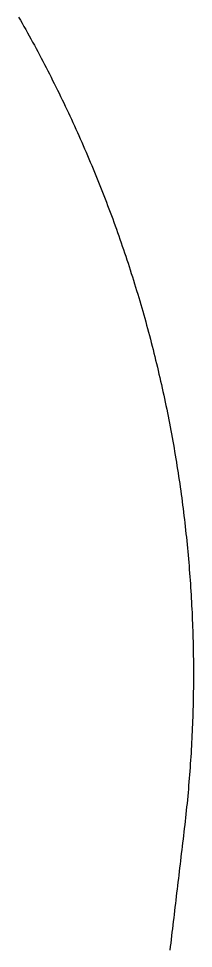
# Model space of a CAD drawing. Header units: metres. Extents: x 457876 to 584660, y 126427 to 241224.
# Drawn here: x 575453 to 576661, y 207497 to 213917 of the extents above; entities that cross this region are included whole.
import ezdxf

# ---------------------------------------------------------------- set-up
doc = ezdxf.new("R2010")
doc.units = ezdxf.units.M
for name, color, linetype in [('AT_GRADE', 3, 'CONTINUOUS'), ('CUTTING', 34, 'CONTINUOUS'), ('EMBANKMENT', 42, 'CONTINUOUS'), ('GROUND_CL', 8, 'CONTINUOUS'), ('RAIL_CL', 1, 'CONTINUOUS')]:
    doc.layers.add(name, color=color, linetype=linetype)

msp = doc.modelspace()

# ---------------------------------------------------------------- linework, layer by layer
at = {"layer": 'AT_GRADE'}
for points in [[(576193.322, 212275.742, 43.301), (576201.162, 212252.166, 43.235), (576208.926, 212228.564, 43.168), (576216.619, 212204.94, 43.101), (576224.25, 212181.295, 43.033), (576231.809, 212157.626, 42.966), (576239.357, 212133.954, 42.898), (576246.754, 212110.234, 42.829), (576254.143, 212086.511, 42.761), (576261.456, 212062.764, 42.692), (576268.707, 212038.998, 42.623), (576275.889, 212015.211, 42.554), (576282.997, 211991.401, 42.484), (576290.047, 211967.574, 42.414), (576297.007, 211943.72, 42.344), (576303.962, 211919.865, 42.274), (576310.825, 211895.982, 42.203), (576317.595, 211872.073, 42.132), (576324.305, 211848.146, 42.061), (576330.968, 211824.206, 41.99), (576337.568, 211800.248, 41.918), (576344.084, 211776.267, 41.847), (576350.551, 211752.273, 41.775), (576356.965, 211728.264, 41.703), (576363.287, 211704.23, 41.631), (576369.554, 211680.181, 41.558), (576375.773, 211656.12, 41.486), (576381.922, 211632.041, 41.413), (576387.979, 211607.937, 41.341), (576393.961, 211583.815, 41.268), (576399.936, 211559.691, 41.195), (576405.81, 211535.541, 41.122), (576411.586, 211511.368, 41.048), (576417.311, 211487.182, 40.975), (576422.987, 211462.985, 40.902), (576428.616, 211438.777, 40.828), (576434.183, 211414.554, 40.755), (576439.657, 211390.309, 40.681), (576445.04, 211366.045, 40.607), (576450.419, 211341.779, 40.534), (576455.661, 211317.483, 40.46), (576460.88, 211293.183, 40.386), (576466.034, 211268.868, 40.313), (576471.12, 211244.538, 40.239), (576476.144, 211220.196, 40.165), (576481.082, 211195.836, 40.092), (576485.972, 211171.466, 40.018), (576490.757, 211147.075, 39.945), (576495.494, 211122.674, 39.871), (576500.184, 211098.264, 39.798), (576504.796, 211073.839, 39.725), (576509.338, 211049.401, 39.651), (576513.832, 211024.954, 39.578), (576518.272, 211000.496, 39.505), (576522.621, 210976.022, 39.432), (576526.915, 210951.539, 39.359), (576531.114, 210927.038, 39.287), (576535.26, 210902.528, 39.214), (576539.327, 210878.005, 39.142), (576543.327, 210853.471, 39.07), (576547.279, 210828.928, 38.998), (576551.174, 210804.377, 38.926), (576554.978, 210779.811, 38.855), (576558.727, 210755.236, 38.783), (576562.384, 210730.647, 38.712), (576565.986, 210706.05, 38.642), (576569.541, 210681.445, 38.571), (576573.025, 210656.831, 38.501), (576576.433, 210632.205, 38.431), (576579.784, 210607.571, 38.361), (576583.046, 210582.925, 38.291), (576586.254, 210558.272, 38.222), (576589.411, 210533.612, 38.153), (576592.484, 210508.941, 38.085), (576595.494, 210484.263, 38.017), (576598.433, 210459.575, 37.949), (576601.298, 210434.878, 37.882), (576604.106, 210410.175, 37.815), (576606.821, 210385.461, 37.748), (576609.484, 210360.741, 37.682), (576612.099, 210336.016, 37.616), (576614.627, 210311.281, 37.55), (576617.095, 210286.54, 37.485), (576619.515, 210261.794, 37.421), (576621.852, 210237.04, 37.356), (576624.082, 210212.276, 37.293), (576626.306, 210187.511, 37.229), (576628.424, 210162.737, 37.167), (576630.494, 210137.958, 37.104), (576632.478, 210113.172, 37.043), (576634.402, 210088.381, 36.981)], [(576644.535, 209939.527, 36.625), (576645.974, 209914.701, 36.567), (576647.353, 209889.872, 36.51), (576648.685, 209865.039, 36.454), (576649.952, 209840.203, 36.399), (576651.137, 209815.362, 36.343), (576652.271, 209790.519, 36.289), (576653.301, 209765.671, 36.235), (576654.281, 209740.821, 36.182), (576655.176, 209715.967, 36.129), (576656.011, 209691.111, 36.077), (576656.798, 209666.253, 36.026), (576657.52, 209641.393, 35.975)], [(576545.048, 207880.45, 34.404), (576542.12, 207855.731, 34.412), (576539.192, 207831.012, 34.421), (576536.265, 207806.293, 34.431), (576533.337, 207781.573, 34.442), (576530.409, 207756.853, 34.454), (576527.482, 207732.133, 34.466), (576524.554, 207707.412, 34.48), (576521.626, 207682.691, 34.494), (576518.698, 207657.97, 34.509), (576515.77, 207633.249, 34.524), (576512.842, 207608.527, 34.541), (576509.914, 207583.805, 34.558), (576506.986, 207559.083, 34.577), (576504.058, 207534.361, 34.596), (576501.13, 207509.638, 34.615)]]:
    msp.add_polyline3d(points, dxfattribs=at)
at = {"layer": 'CUTTING'}
for points in [[(575465.252, 213906.211, 47.087), (575477.512, 213884.61, 47.048), (575489.731, 213862.986, 47.008), (575501.903, 213841.335, 46.968), (575513.992, 213819.638, 46.927), (575526.009, 213797.901, 46.887), (575538.008, 213776.154, 46.846), (575549.915, 213754.356, 46.804), (575561.77, 213732.53, 46.762), (575573.575, 213710.676, 46.72), (575585.304, 213688.782, 46.678), (575596.986, 213666.863, 46.635), (575608.631, 213644.924, 46.592), (575620.19, 213622.939, 46.549), (575631.663, 213600.909, 46.505), (575643.123, 213578.873, 46.461), (575654.495, 213556.791, 46.416), (575665.811, 213534.68, 46.371), (575677.053, 213512.531, 46.326), (575688.25, 213490.36, 46.281), (575699.408, 213468.168, 46.235), (575710.483, 213445.935, 46.188), (575721.515, 213423.681, 46.141), (575732.441, 213401.374, 46.094), (575743.359, 213379.064, 46.047), (575754.199, 213356.715, 45.999), (575764.955, 213334.325, 45.951), (575775.662, 213311.912, 45.902), (575786.329, 213289.48, 45.853), (575796.921, 213267.012, 45.803), (575807.461, 213244.52, 45.754), (575817.898, 213221.98, 45.703), (575828.291, 213199.419, 45.653), (575838.629, 213176.833, 45.602), (575848.921, 213154.225, 45.55), (575859.145, 213131.587, 45.498), (575869.307, 213108.921, 45.446), (575879.438, 213086.241, 45.393), (575889.444, 213063.505, 45.34), (575899.437, 213040.763, 45.287), (575909.344, 213017.984, 45.233), (575919.196, 212995.181, 45.179), (575928.971, 212972.344, 45.124), (575938.697, 212949.487, 45.069), (575948.373, 212926.608, 45.013), (575957.946, 212903.686, 44.958), (575967.506, 212880.758, 44.901), (575976.964, 212857.787, 44.845), (575986.375, 212834.798, 44.787), (575995.735, 212811.787, 44.73), (576005.019, 212788.745, 44.672), (576014.236, 212765.677, 44.614), (576023.404, 212742.588, 44.555), (576032.516, 212719.478, 44.496), (576041.541, 212696.333, 44.436), (576050.506, 212673.165, 44.376), (576059.425, 212649.979, 44.316), (576068.262, 212626.761, 44.255), (576077.035, 212603.519, 44.194), (576085.76, 212580.259, 44.133), (576094.424, 212556.975, 44.071), (576103.006, 212533.662, 44.009), (576111.536, 212510.328, 43.946), (576120.014, 212486.976, 43.883), (576128.442, 212463.606, 43.82), (576136.753, 212440.194, 43.756), (576145.016, 212416.764, 43.692), (576153.228, 212393.316, 43.628), (576161.366, 212369.842, 43.563), (576169.454, 212346.351, 43.498), (576177.493, 212322.843, 43.433), (576185.433, 212299.301, 43.367)], [(576636.278, 210063.585, 36.921), (576638.089, 210038.785, 36.86), (576639.807, 210013.978, 36.801), (576641.435, 209989.165, 36.741), (576643.01, 209964.348, 36.683)]]:
    msp.add_polyline3d(points, dxfattribs=at)
at = {"layer": 'EMBANKMENT'}
msp.add_polyline3d([(576658.148, 209616.53, 35.926), (576658.692, 209591.664, 35.876), (576659.224, 209566.798, 35.828), (576659.624, 209541.93, 35.78), (576660, 209517.061, 35.733), (576660.308, 209492.19, 35.686), (576660.525, 209467.318, 35.64), (576660.668, 209442.446, 35.595), (576660.764, 209417.573, 35.551), (576660.806, 209392.699, 35.508), (576660.748, 209367.826, 35.465), (576660.641, 209342.952, 35.423), (576660.485, 209318.078, 35.381), (576660.249, 209293.204, 35.341), (576659.922, 209268.331, 35.301), (576659.539, 209243.459, 35.262), (576659.118, 209218.587, 35.224), (576658.574, 209193.717, 35.186), (576658.02, 209168.847, 35.15), (576657.37, 209143.979, 35.114), (576656.631, 209119.114, 35.079), (576655.832, 209094.249, 35.045), (576654.984, 209069.387, 35.011), (576654.071, 209044.526, 34.979), (576653.078, 209019.668, 34.947), (576652.029, 208994.812, 34.916), (576650.881, 208969.96, 34.886), (576649.68, 208945.11, 34.856), (576648.395, 208920.264, 34.828), (576647.051, 208895.421, 34.8), (576645.659, 208870.58, 34.773), (576644.2, 208845.743, 34.747), (576642.662, 208820.911, 34.722), (576641.075, 208796.081, 34.698), (576639.43, 208771.254, 34.674), (576637.689, 208746.434, 34.652), (576635.86, 208721.62, 34.63), (576633.971, 208696.81, 34.609), (576632.032, 208672.004, 34.589), (576630.028, 208647.202, 34.57), (576627.944, 208622.407, 34.551), (576625.804, 208597.616, 34.534), (576623.572, 208572.834, 34.517), (576621.322, 208548.052, 34.502), (576618.96, 208523.281, 34.487), (576616.526, 208498.516, 34.473), (576614.042, 208473.756, 34.46), (576611.492, 208449.003, 34.447), (576608.863, 208424.257, 34.436), (576606.186, 208399.517, 34.425), (576603.449, 208374.782, 34.416), (576600.623, 208350.058, 34.407), (576597.739, 208325.34, 34.399), (576594.812, 208300.626, 34.392), (576591.885, 208275.913, 34.386), (576588.958, 208251.199, 34.38), (576586.031, 208226.484, 34.376), (576583.104, 208201.77, 34.372), (576580.176, 208177.055, 34.37), (576577.249, 208152.339, 34.368), (576574.322, 208127.624, 34.367), (576571.395, 208102.908, 34.367), (576568.467, 208078.191, 34.367), (576565.54, 208053.475, 34.369), (576562.613, 208028.758, 34.371), (576559.685, 208004.041, 34.374), (576556.758, 207979.323, 34.379), (576553.83, 207954.605, 34.384), (576550.903, 207929.887, 34.389), (576547.975, 207905.169, 34.396)], dxfattribs=at)
at = {"layer": 'GROUND_CL'}
msp.add_polyline3d([(575452.909, 213927.765, 50.125), (575465.252, 213906.211, 50.099), (575477.512, 213884.61, 50.075), (575489.731, 213862.986, 50.052), (575501.903, 213841.335, 50.029), (575513.992, 213819.638, 50.007), (575526.009, 213797.901, 49.997), (575538.008, 213776.154, 49.995), (575549.915, 213754.356, 49.997), (575561.77, 213732.53, 50.002), (575573.575, 213710.676, 50.009), (575585.304, 213688.782, 50.013), (575596.986, 213666.863, 50.012), (575608.631, 213644.924, 50.007), (575620.19, 213622.939, 50.007), (575631.663, 213600.909, 50.015), (575643.123, 213578.873, 50.021), (575654.495, 213556.791, 50.025), (575665.811, 213534.68, 50.026), (575677.053, 213512.531, 50.027), (575688.25, 213490.36, 50.028), (575699.408, 213468.168, 50.03), (575710.483, 213445.935, 50.031), (575721.515, 213423.681, 50.032), (575732.441, 213401.374, 50.032), (575743.359, 213379.064, 50.033), (575754.199, 213356.715, 50.034), (575764.955, 213334.325, 50.034), (575775.662, 213311.912, 50.033), (575786.329, 213289.48, 50.032), (575796.921, 213267.012, 50.03), (575807.461, 213244.52, 50.029), (575817.898, 213221.98, 50.028), (575828.291, 213199.419, 50.027), (575838.629, 213176.833, 50.026), (575848.921, 213154.225, 50.026), (575859.145, 213131.587, 50.026), (575869.307, 213108.921, 50.025), (575879.438, 213086.241, 50.024), (575889.444, 213063.505, 50.024), (575899.437, 213040.763, 50.023), (575909.344, 213017.984, 50.022), (575919.196, 212995.181, 50.021), (575928.971, 212972.344, 50.02), (575938.697, 212949.487, 50.019), (575948.373, 212926.608, 50.018), (575957.946, 212903.686, 50.017), (575967.506, 212880.758, 50.016), (575976.964, 212857.787, 50.015), (575986.375, 212834.798, 50.013), (575995.735, 212811.787, 50.012), (576005.019, 212788.745, 50.011), (576014.236, 212765.677, 50.009), (576023.404, 212742.588, 50.008), (576032.516, 212719.478, 50.007), (576041.541, 212696.333, 50.006), (576050.506, 212673.165, 50.004), (576059.425, 212649.979, 50.003), (576068.262, 212626.761, 50.002), (576077.035, 212603.519, 50.001), (576085.76, 212580.259, 50.001), (576094.424, 212556.975, 50), (576103.006, 212533.662, 49.944), (576111.536, 212510.328, 49.598), (576120.014, 212486.976, 49.221), (576128.442, 212463.606, 48.804), (576136.753, 212440.194, 48.401), (576145.016, 212416.764, 48.039), (576153.228, 212393.316, 47.689), (576161.366, 212369.842, 47.347), (576169.454, 212346.351, 47.012), (576177.493, 212322.843, 46.696), (576185.433, 212299.301, 46.393), (576193.322, 212275.742, 46.095), (576201.162, 212252.166, 45.804), (576208.926, 212228.564, 45.527), (576216.619, 212204.94, 45.267), (576224.25, 212181.295, 45.007), (576231.809, 212157.626, 44.749), (576239.357, 212133.954, 44.499), (576246.754, 212110.234, 44.273), (576254.143, 212086.511, 44.05), (576261.456, 212062.764, 43.83), (576268.707, 212038.998, 43.614), (576275.889, 212015.211, 43.423), (576282.997, 211991.401, 43.237), (576290.047, 211967.574, 43.053), (576297.007, 211943.72, 42.872), (576303.962, 211919.865, 42.711), (576310.825, 211895.982, 42.557), (576317.595, 211872.073, 42.406), (576324.305, 211848.146, 42.252), (576330.968, 211824.206, 42.11), (576337.568, 211800.248, 41.98), (576344.084, 211776.267, 41.852), (576350.551, 211752.273, 41.726), (576356.965, 211728.264, 41.609), (576363.287, 211704.23, 41.506), (576369.554, 211680.181, 41.403), (576375.773, 211656.12, 41.303), (576381.922, 211632.041, 41.207), (576387.979, 211607.937, 41.126), (576393.961, 211583.815, 41.046), (576399.936, 211559.691, 40.967), (576405.81, 211535.541, 40.891), (576411.586, 211511.368, 40.829), (576417.311, 211487.182, 40.767), (576422.987, 211462.985, 40.704), (576428.616, 211438.777, 40.641), (576434.183, 211414.554, 40.591), (576439.657, 211390.309, 40.541), (576445.04, 211366.045, 40.493), (576450.419, 211341.779, 40.444), (576455.661, 211317.483, 40.404), (576460.88, 211293.183, 40.365), (576466.034, 211268.868, 40.327), (576471.12, 211244.538, 40.289), (576476.144, 211220.196, 40.256), (576481.082, 211195.836, 40.225), (576485.972, 211171.466, 40.193), (576490.757, 211147.075, 40.163), (576495.494, 211122.674, 40.135), (576500.184, 211098.264, 40.11), (576504.796, 211073.839, 40.085), (576509.338, 211049.401, 40.062), (576513.832, 211024.954, 40.045), (576518.272, 211000.496, 40.034), (576522.621, 210976.022, 40.021), (576526.915, 210951.539, 40.008), (576531.114, 210927.038, 40), (576535.26, 210902.528, 40), (576539.327, 210878.005, 40), (576543.327, 210853.471, 40), (576547.279, 210828.928, 40), (576551.174, 210804.377, 39.999), (576554.978, 210779.811, 39.999), (576558.727, 210755.236, 39.999), (576562.384, 210730.647, 39.999), (576565.986, 210706.05, 39.999), (576569.541, 210681.445, 40), (576573.025, 210656.831, 40), (576576.433, 210632.205, 40), (576579.784, 210607.571, 40), (576583.046, 210582.925, 40), (576586.254, 210558.272, 40), (576589.411, 210533.612, 40), (576592.484, 210508.941, 40), (576595.494, 210484.263, 40), (576598.433, 210459.575, 40), (576601.298, 210434.878, 40), (576604.106, 210410.175, 40), (576606.821, 210385.461, 40), (576609.484, 210360.741, 40), (576612.099, 210336.016, 39.997), (576614.627, 210311.281, 39.95), (576617.095, 210286.54, 39.901), (576619.515, 210261.794, 39.846), (576621.852, 210237.04, 39.789), (576624.082, 210212.276, 39.779), (576626.306, 210187.511, 39.769), (576628.424, 210162.737, 39.759), (576630.494, 210137.958, 39.75), (576632.478, 210113.172, 39.805), (576634.402, 210088.381, 39.865), (576636.278, 210063.585, 39.929), (576638.089, 210038.785, 39.997), (576639.807, 210013.978, 39.916), (576641.435, 209989.165, 39.814), (576643.01, 209964.348, 39.7), (576644.535, 209939.527, 39.574), (576645.974, 209914.701, 39.114), (576647.353, 209889.872, 38.628), (576648.685, 209865.039, 38.145), (576649.952, 209840.203, 37.663), (576651.137, 209815.362, 37.098), (576652.271, 209790.519, 36.526), (576653.301, 209765.671, 35.958), (576654.281, 209740.821, 35.392), (576655.176, 209715.967, 34.825), (576656.011, 209691.111, 34.259), (576656.798, 209666.253, 33.694), (576657.52, 209641.393, 33.13), (576658.148, 209616.53, 32.565), (576658.692, 209591.664, 32), (576659.224, 209566.798, 31.434), (576659.624, 209541.93, 30.868), (576660, 209517.061, 30.608), (576660.308, 209492.19, 30.416), (576660.525, 209467.318, 30.225), (576660.668, 209442.446, 30.037), (576660.764, 209417.573, 29.29), (576660.806, 209392.699, 28.408), (576660.748, 209367.826, 27.526), (576660.641, 209342.952, 26.644), (576660.485, 209318.078, 25.815), (576660.249, 209293.204, 25), (576659.922, 209268.331, 24.185), (576659.539, 209243.459, 23.37), (576659.118, 209218.587, 22.574), (576658.574, 209193.717, 21.784), (576658.02, 209168.847, 20.994), (576657.37, 209143.979, 20.203), (576656.631, 209119.114, 20), (576655.832, 209094.249, 20), (576654.984, 209069.387, 20), (576654.071, 209044.526, 20), (576653.078, 209019.668, 20), (576652.029, 208994.812, 20), (576650.881, 208969.96, 20), (576649.68, 208945.11, 20), (576648.395, 208920.264, 20), (576647.051, 208895.421, 20), (576645.659, 208870.58, 20), (576644.2, 208845.743, 20), (576642.662, 208820.911, 20), (576641.075, 208796.081, 20), (576639.43, 208771.254, 20), (576637.689, 208746.434, 20), (576635.86, 208721.62, 20), (576633.971, 208696.81, 20), (576632.032, 208672.004, 20), (576630.028, 208647.202, 20), (576627.944, 208622.407, 20), (576625.804, 208597.616, 20), (576623.572, 208572.834, 20), (576621.322, 208548.052, 20), (576618.96, 208523.281, 20), (576616.526, 208498.516, 20), (576614.042, 208473.756, 20), (576611.492, 208449.003, 20), (576608.863, 208424.257, 20), (576606.186, 208399.517, 20), (576603.449, 208374.782, 20), (576600.623, 208350.058, 20), (576597.739, 208325.34, 20), (576594.812, 208300.626, 20), (576591.885, 208275.913, 20), (576588.958, 208251.199, 20), (576586.031, 208226.484, 20.547), (576583.104, 208201.77, 21.733), (576580.176, 208177.055, 22.88), (576577.249, 208152.339, 23.989), (576574.322, 208127.624, 24.99), (576571.395, 208102.908, 25.87), (576568.467, 208078.191, 26.74), (576565.54, 208053.475, 27.6), (576562.613, 208028.758, 28.277), (576559.685, 208004.041, 28.678), (576556.758, 207979.323, 29.128), (576553.83, 207954.605, 29.628), (576550.903, 207929.887, 30.234), (576547.975, 207905.169, 30.959), (576545.048, 207880.45, 31.645), (576542.12, 207855.731, 32.292), (576539.192, 207831.012, 32.839), (576536.265, 207806.293, 33.197), (576533.337, 207781.573, 33.544), (576530.409, 207756.853, 33.882), (576527.482, 207732.133, 34.234), (576524.554, 207707.412, 34.663), (576521.626, 207682.691, 35.08), (576518.698, 207657.97, 35.487), (576515.77, 207633.249, 35.871), (576512.842, 207608.527, 36.132), (576509.914, 207583.805, 36.39), (576506.986, 207559.083, 36.643), (576504.058, 207534.361, 36.925), (576501.13, 207509.638, 37.398), (576498.202, 207484.915, 37.848)], dxfattribs=at)
at = {"layer": 'RAIL_CL'}
msp.add_polyline3d([(575452.909, 213927.765, 47.127), (575465.252, 213906.211, 47.087), (575477.512, 213884.61, 47.048), (575489.731, 213862.986, 47.008), (575501.903, 213841.335, 46.968), (575513.992, 213819.638, 46.927), (575526.009, 213797.901, 46.887), (575538.008, 213776.154, 46.846), (575549.915, 213754.356, 46.804), (575561.77, 213732.53, 46.762), (575573.575, 213710.676, 46.72), (575585.304, 213688.782, 46.678), (575596.986, 213666.863, 46.635), (575608.631, 213644.924, 46.592), (575620.19, 213622.939, 46.549), (575631.663, 213600.909, 46.505), (575643.123, 213578.873, 46.461), (575654.495, 213556.791, 46.416), (575665.811, 213534.68, 46.371), (575677.053, 213512.531, 46.326), (575688.25, 213490.36, 46.281), (575699.408, 213468.168, 46.235), (575710.483, 213445.935, 46.188), (575721.515, 213423.681, 46.141), (575732.441, 213401.374, 46.094), (575743.359, 213379.064, 46.047), (575754.199, 213356.715, 45.999), (575764.955, 213334.325, 45.951), (575775.662, 213311.912, 45.902), (575786.329, 213289.48, 45.853), (575796.921, 213267.012, 45.803), (575807.461, 213244.52, 45.754), (575817.898, 213221.98, 45.703), (575828.291, 213199.419, 45.653), (575838.629, 213176.833, 45.602), (575848.921, 213154.225, 45.55), (575859.145, 213131.587, 45.498), (575869.307, 213108.921, 45.446), (575879.438, 213086.241, 45.393), (575889.444, 213063.505, 45.34), (575899.437, 213040.763, 45.287), (575909.344, 213017.984, 45.233), (575919.196, 212995.181, 45.179), (575928.971, 212972.344, 45.124), (575938.697, 212949.487, 45.069), (575948.373, 212926.608, 45.013), (575957.946, 212903.686, 44.958), (575967.506, 212880.758, 44.901), (575976.964, 212857.787, 44.845), (575986.375, 212834.798, 44.787), (575995.735, 212811.787, 44.73), (576005.019, 212788.745, 44.672), (576014.236, 212765.677, 44.614), (576023.404, 212742.588, 44.555), (576032.516, 212719.478, 44.496), (576041.541, 212696.333, 44.436), (576050.506, 212673.165, 44.376), (576059.425, 212649.979, 44.316), (576068.262, 212626.761, 44.255), (576077.035, 212603.519, 44.194), (576085.76, 212580.259, 44.133), (576094.424, 212556.975, 44.071), (576103.006, 212533.662, 44.009), (576111.536, 212510.328, 43.946), (576120.014, 212486.976, 43.883), (576128.442, 212463.606, 43.82), (576136.753, 212440.194, 43.756), (576145.016, 212416.764, 43.692), (576153.228, 212393.316, 43.628), (576161.366, 212369.842, 43.563), (576169.454, 212346.351, 43.498), (576177.493, 212322.843, 43.433), (576185.433, 212299.301, 43.367), (576193.322, 212275.742, 43.301), (576201.162, 212252.166, 43.235), (576208.926, 212228.564, 43.168), (576216.619, 212204.94, 43.101), (576224.25, 212181.295, 43.033), (576231.809, 212157.626, 42.966), (576239.357, 212133.954, 42.898), (576246.754, 212110.234, 42.829), (576254.143, 212086.511, 42.761), (576261.456, 212062.764, 42.692), (576268.707, 212038.998, 42.623), (576275.889, 212015.211, 42.554), (576282.997, 211991.401, 42.484), (576290.047, 211967.574, 42.414), (576297.007, 211943.72, 42.344), (576303.962, 211919.865, 42.274), (576310.825, 211895.982, 42.203), (576317.595, 211872.073, 42.132), (576324.305, 211848.146, 42.061), (576330.968, 211824.206, 41.99), (576337.568, 211800.248, 41.918), (576344.084, 211776.267, 41.847), (576350.551, 211752.273, 41.775), (576356.965, 211728.264, 41.703), (576363.287, 211704.23, 41.631), (576369.554, 211680.181, 41.558), (576375.773, 211656.12, 41.486), (576381.922, 211632.041, 41.413), (576387.979, 211607.937, 41.341), (576393.961, 211583.815, 41.268), (576399.936, 211559.691, 41.195), (576405.81, 211535.541, 41.122), (576411.586, 211511.368, 41.048), (576417.311, 211487.182, 40.975), (576422.987, 211462.985, 40.902), (576428.616, 211438.777, 40.828), (576434.183, 211414.554, 40.755), (576439.657, 211390.309, 40.681), (576445.04, 211366.045, 40.607), (576450.419, 211341.779, 40.534), (576455.661, 211317.483, 40.46), (576460.88, 211293.183, 40.386), (576466.034, 211268.868, 40.313), (576471.12, 211244.538, 40.239), (576476.144, 211220.196, 40.165), (576481.082, 211195.836, 40.092), (576485.972, 211171.466, 40.018), (576490.757, 211147.075, 39.945), (576495.494, 211122.674, 39.871), (576500.184, 211098.264, 39.798), (576504.796, 211073.839, 39.725), (576509.338, 211049.401, 39.651), (576513.832, 211024.954, 39.578), (576518.272, 211000.496, 39.505), (576522.621, 210976.022, 39.432), (576526.915, 210951.539, 39.359), (576531.114, 210927.038, 39.287), (576535.26, 210902.528, 39.214), (576539.327, 210878.005, 39.142), (576543.327, 210853.471, 39.07), (576547.279, 210828.928, 38.998), (576551.174, 210804.377, 38.926), (576554.978, 210779.811, 38.855), (576558.727, 210755.236, 38.783), (576562.384, 210730.647, 38.712), (576565.986, 210706.05, 38.642), (576569.541, 210681.445, 38.571), (576573.025, 210656.831, 38.501), (576576.433, 210632.205, 38.431), (576579.784, 210607.571, 38.361), (576583.046, 210582.925, 38.291), (576586.254, 210558.272, 38.222), (576589.411, 210533.612, 38.153), (576592.484, 210508.941, 38.085), (576595.494, 210484.263, 38.017), (576598.433, 210459.575, 37.949), (576601.298, 210434.878, 37.882), (576604.106, 210410.175, 37.815), (576606.821, 210385.461, 37.748), (576609.484, 210360.741, 37.682), (576612.099, 210336.016, 37.616), (576614.627, 210311.281, 37.55), (576617.095, 210286.54, 37.485), (576619.515, 210261.794, 37.421), (576621.852, 210237.04, 37.356), (576624.082, 210212.276, 37.293), (576626.306, 210187.511, 37.229), (576628.424, 210162.737, 37.167), (576630.494, 210137.958, 37.104), (576632.478, 210113.172, 37.043), (576634.402, 210088.381, 36.981), (576636.278, 210063.585, 36.921), (576638.089, 210038.785, 36.86), (576639.807, 210013.978, 36.801), (576641.435, 209989.165, 36.741), (576643.01, 209964.348, 36.683), (576644.535, 209939.527, 36.625), (576645.974, 209914.701, 36.567), (576647.353, 209889.872, 36.51), (576648.685, 209865.039, 36.454), (576649.952, 209840.203, 36.399), (576651.137, 209815.362, 36.343), (576652.271, 209790.519, 36.289), (576653.301, 209765.671, 36.235), (576654.281, 209740.821, 36.182), (576655.176, 209715.967, 36.129), (576656.011, 209691.111, 36.077), (576656.798, 209666.253, 36.026), (576657.52, 209641.393, 35.975), (576658.148, 209616.53, 35.926), (576658.692, 209591.664, 35.876), (576659.224, 209566.798, 35.828), (576659.624, 209541.93, 35.78), (576660, 209517.061, 35.733), (576660.308, 209492.19, 35.686), (576660.525, 209467.318, 35.64), (576660.668, 209442.446, 35.595), (576660.764, 209417.573, 35.551), (576660.806, 209392.699, 35.508), (576660.748, 209367.826, 35.465), (576660.641, 209342.952, 35.423), (576660.485, 209318.078, 35.381), (576660.249, 209293.204, 35.341), (576659.922, 209268.331, 35.301), (576659.539, 209243.459, 35.262), (576659.118, 209218.587, 35.224), (576658.574, 209193.717, 35.186), (576658.02, 209168.847, 35.15), (576657.37, 209143.979, 35.114), (576656.631, 209119.114, 35.079), (576655.832, 209094.249, 35.045), (576654.984, 209069.387, 35.011), (576654.071, 209044.526, 34.979), (576653.078, 209019.668, 34.947), (576652.029, 208994.812, 34.916), (576650.881, 208969.96, 34.886), (576649.68, 208945.11, 34.856), (576648.395, 208920.264, 34.828), (576647.051, 208895.421, 34.8), (576645.659, 208870.58, 34.773), (576644.2, 208845.743, 34.747), (576642.662, 208820.911, 34.722), (576641.075, 208796.081, 34.698), (576639.43, 208771.254, 34.674), (576637.689, 208746.434, 34.652), (576635.86, 208721.62, 34.63), (576633.971, 208696.81, 34.609), (576632.032, 208672.004, 34.589), (576630.028, 208647.202, 34.57), (576627.944, 208622.407, 34.551), (576625.804, 208597.616, 34.534), (576623.572, 208572.834, 34.517), (576621.322, 208548.052, 34.502), (576618.96, 208523.281, 34.487), (576616.526, 208498.516, 34.473), (576614.042, 208473.756, 34.46), (576611.492, 208449.003, 34.447), (576608.863, 208424.257, 34.436), (576606.186, 208399.517, 34.425), (576603.449, 208374.782, 34.416), (576600.623, 208350.058, 34.407), (576597.739, 208325.34, 34.399), (576594.812, 208300.626, 34.392), (576591.885, 208275.913, 34.386), (576588.958, 208251.199, 34.38), (576586.031, 208226.484, 34.376), (576583.104, 208201.77, 34.372), (576580.176, 208177.055, 34.37), (576577.249, 208152.339, 34.368), (576574.322, 208127.624, 34.367), (576571.395, 208102.908, 34.367), (576568.467, 208078.191, 34.367), (576565.54, 208053.475, 34.369), (576562.613, 208028.758, 34.371), (576559.685, 208004.041, 34.374), (576556.758, 207979.323, 34.379), (576553.83, 207954.605, 34.384), (576550.903, 207929.887, 34.389), (576547.975, 207905.169, 34.396), (576545.048, 207880.45, 34.404), (576542.12, 207855.731, 34.412), (576539.192, 207831.012, 34.421), (576536.265, 207806.293, 34.431), (576533.337, 207781.573, 34.442), (576530.409, 207756.853, 34.454), (576527.482, 207732.133, 34.466), (576524.554, 207707.412, 34.48), (576521.626, 207682.691, 34.494), (576518.698, 207657.97, 34.509), (576515.77, 207633.249, 34.524), (576512.842, 207608.527, 34.541), (576509.914, 207583.805, 34.558), (576506.986, 207559.083, 34.577), (576504.058, 207534.361, 34.596), (576501.13, 207509.638, 34.615), (576498.202, 207484.915, 34.636)], dxfattribs=at)

doc.saveas('drawing.dxf')
